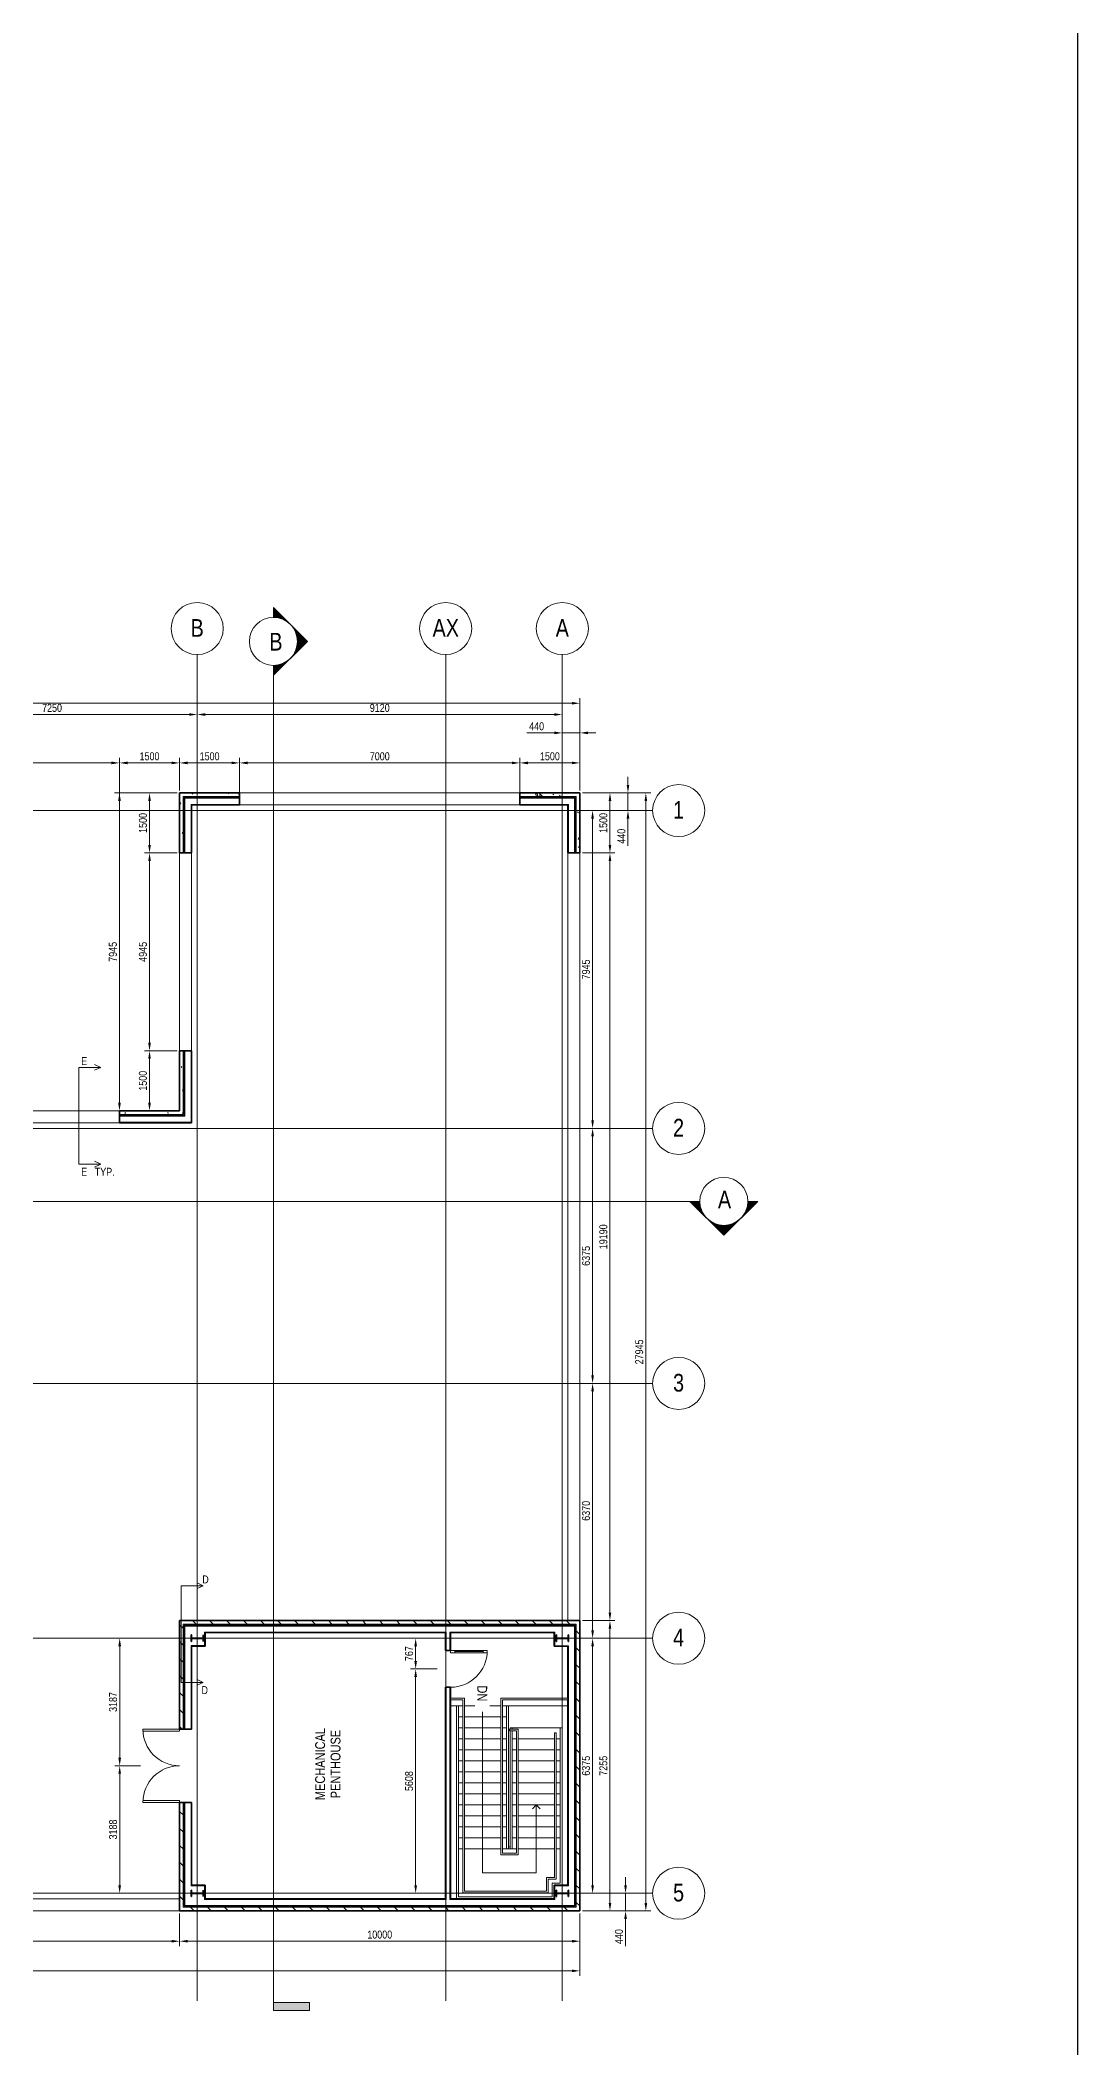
# Model space of a CAD drawing. Header units: millimetres. Extents: x -31954 to 493870, y 99509 to 604061.
# Drawn here: x 277029 to 302946, y 382402 to 432587 of the extents above; entities that cross this region are included whole.
import ezdxf

# ---------------------------------------------------------------- set-up
doc = ezdxf.new("R2010")
doc.units = ezdxf.units.MM
doc.header["$LTSCALE"] = 10
doc.linetypes.add('Center', pattern=[2, 1.25, -0.25, 0.25, -0.25])
for name, color, linetype, lineweight in [('A-ANNOTATIONS', 1, 'Continuous', 9), ('A-DOOR', 1, 'Continuous', 18), ('A-DOOR-GLAZ', 1, 'Continuous', 25), ('A-FLOR-HRAL', 1, 'Continuous', 9), ('A-FLOR-STRS', 2, 'Continuous', 9), ('A-HATCH', 9, 'Continuous', 0), ('A-ROOF', 4, 'Continuous', 9), ('A-WALL', 2, 'Continuous', 18), ('S-COLUMN-STEEL-PLAN', 4, 'Continuous', 50), ('S-GRID', 6, 'Center', 9)]:
    doc.layers.add(name, color=color, linetype=linetype, lineweight=lineweight)
doc.styles.add('Dimension Text', font='arial.ttf', dxfattribs={"width": 0.8})
doc.styles.get("Standard").update_dxf_attribs({"font": 'arial.ttf', "width": 0.8})
pattern_1 = [(320, (271359.46, 395341.2), (-63.756, -728.737), [76.2, -838.2]), (265, (271359.5, 395341.2), (764.228, 140.972), [60.96, -670.56]), (10.451, (271354.15, 395280.5), (700.467, -587.77), [64.76, -712.36]), (316.184, (271562.7, 395341.2), (-168.17, -1084.316), [114.3, -1257.3]), (6.636, (271548.6, 395250.9), (989.71, -949.61), [97.14, -1068.54]), (261.184, (271562.7, 395341.2), (989.7, -949.62), [91.44, -1005.84]), (291, (271511.86, 395239.6), (-409.06, -606.458), [76.2, -838.2]), (236, (271511.9, 395239.6), (736.753, -247.208), [60.96, -670.56]), (341.451, (271477.8, 395189.1), (327.685, -853.668), [64.76, -712.36]), (307.5, (271359.46, 395341.22), (338.22, -12.3547), [33.528, -628.904, 33.528, -647.192, -673.1]), (307.5, (271359.46, 395341.22), (338.22, -12.3547), [-1343.152, 33.528, -639.572]), (277.5, (271359.46, 395341.22), (400.722, -267.279), [33.528, -354.584, 33.528, -613.664, -256.54]), (277.5, (271359.46, 395341.22), (400.722, -267.279), [-1035.304, 33.528, -223.012]), (237.5, (271359.46, 395567.8), (-22.9153, -542.3633), [33.528, -220.472, 33.528, -758.952, -1051.56]), (237.5, (271359.46, 395567.8), (-22.9153, -542.3633), [-1046.48, 33.528, -1018.032]), (227.5, (271359.46, 395669.4), (101.707, -592.517), [33.528, -296.672, 33.528, -492.76, -746.76]), (227.5, (271359.46, 395669.4), (101.707, -592.517), [-856.488, 33.528, -713.232])]
pattern_2 = [(270, (271359.46, 395341.22), (300, -6e-14), []), (360, (271359.46, 395341.22), (7e-14, 300), [])]
pattern_3 = [(270, (271359.46, 395341.22), (203.2, -812.8), [33.528, -576.072, 33.528, -576.072, -3251.2]), (270, (271359.46, 395341.22), (203.2, -812.8), [-1219.2, 33.528, -1185.672, 33.528, -576.072, -1422.4]), (270, (271359.46, 395341.22), (203.2, -812.8), [-3048, 33.528, -372.872, 33.528, -982.472]), (30, (271461.06, 395036.42), (602.3054, 582.3764), [33.528, -576.072, 33.528, -576.072, -3251.2]), (30, (271461.06, 395036.42), (602.3054, 582.3764), [-1219.2, 33.528, -1185.672, 33.528, -576.072, -1422.4]), (30, (271461.06, 395036.42), (602.3054, 582.3764), [-3048, 33.528, -372.872, 33.528, -982.472]), (150, (271867.46, 394934.82), (-805.5054, 230.4236), [33.528, -576.072, 33.528, -576.072, -3251.2]), (150, (271867.46, 394934.82), (-805.5054, 230.4236), [-1219.2, 33.528, -1185.672, 33.528, -576.072, -1422.4]), (150, (271867.46, 394934.82), (-805.5054, 230.4236), [-3048, 33.528, -372.872, 33.528, -982.472])]
pattern_4 = [(315, (271359.46, 395341.22), (212.132, 212.132), [])]
pattern_5 = [(315, (271359.46, 395341.22), (247.4874, 247.4874), []), (315, (271734.46, 395341.22), (247.4874, 247.4874), [])]

# ---------------------------------------------------------------- blocks, each defined once
blk = doc.blocks.new('M_Single-Glass 1 - 0915 x 2134mm-409327-Roof Level')
at = {"layer": 'A-DOOR', "lineweight": 18}
for p, q in [((406.5, -123), (406.5, -225)), ((457.5, -123), (406.5, -123)), ((406.5, -225), (457.5, -225)), ((457.5, -123), (457.5, -225)), ((406.5, -936), (406.5, -1038)), ((406.5, -936), (457.5, -936)), ((457.5, -936), (457.5, -1038)), ((457.5, -1038), (406.5, -1038))]:
    blk.add_line(p, q, dxfattribs=at)
at = {"layer": 'A-DOOR'}
for p, q in [((406.5, -225), (406.5, -936)), ((457.5, -225), (457.5, -936))]:
    blk.add_line(p, q, dxfattribs=at)
blk.add_arc((457.5, -123), 915, 180, 270, dxfattribs=at)
at = {"layer": 'A-DOOR-GLAZ'}
blk.add_line((432, -936), (432, -225), dxfattribs=at)
blk = doc.blocks.new('Railing - Railing-430731-Roof Level')
at = {"layer": 'A-FLOR-HRAL'}
for p, q in [((5066, 18555), (7966, 18555)), ((5066, 18515), (5066, 18555)), ((5066, 18515), (7966, 18515)), ((7966, 18555), (8721, 18555)), ((7966, 18515), (8681, 18515)), ((8681, 18515), (8681, 18315)), ((8681, 18315), (9021, 18315)), ((8721, 18555), (8721, 18355)), ((8721, 18355), (9061, 18355)), ((9021, 18315), (9021, 16265)), ((9061, 18355), (9061, 16225)), ((4196, 16265), (4196, 15920)), ((4391, 16265), (4196, 16265)), ((4236, 16225), (4236, 15920)), ((4391, 16225), (4236, 16225)), ((8241, 16265), (4391, 16265)), ((8241, 16225), (4391, 16225)), ((9021, 16265), (8241, 16265)), ((9061, 16225), (8241, 16225)), ((4236, 15920), (4196, 15920))]:
    blk.add_line(p, q, dxfattribs=at)
blk = doc.blocks.new('Railing - Railing-431656-Roof Level')
at = {"layer": 'A-FLOR-HRAL'}
for p, q in [((4196, 18850), (4236, 18850)), ((4196, 18850), (4196, 17175)), ((4236, 18850), (4236, 17215)), ((4977, 17605), (4977, 17390)), ((7966, 17605), (4977, 17605)), ((5017, 17565), (5017, 17390)), ((7966, 17565), (5017, 17565)), ((8111, 17605), (7966, 17605)), ((8071, 17565), (7966, 17565)), ((8071, 17215), (8071, 17565)), ((8111, 17175), (8111, 17605)), ((4196, 17175), (4391, 17175)), ((4236, 17215), (4391, 17215)), ((4391, 17215), (8071, 17215)), ((4391, 17175), (8111, 17175)), ((5017, 17390), (4977, 17390))]:
    blk.add_line(p, q, dxfattribs=at)
blk = doc.blocks.new('M_Double-Flush - 1830 x 1981mm-453505-Roof Level')
at = {"layer": 'A-DOOR', "lineweight": 18}
for p, q in [((-915, -150), (-915, -1065)), ((-915, -150), (-864, -150)), ((-864, -150), (-864, -1065)), ((864, -150), (864, -1064)), ((915, -150), (864, -150)), ((915, -150), (915, -1065)), ((-915, -1065), (-864, -1065))]:
    blk.add_line(p, q, dxfattribs=at)
at = {"layer": 'A-DOOR'}
for centre, start, end in [((-915, -150), 270, 360), ((915, -150), 180, 270)]:
    blk.add_arc(centre, 915, start, end, dxfattribs=at)
blk = doc.blocks.new('Section - M_Section Tail - Filled-14299-Roof Level')
at = {"layer": 'A-ANNOTATIONS'}
blk.add_hatch(color=256, dxfattribs=at).paths.add_polyline_path([(0, 9), (0, 0), (-2, 0), (-2, 9)], flags=0)
at = {"layer": 'A-ANNOTATIONS', "lineweight": 18}
for p, q in [((0, 9), (-2, 9)), ((-2, 9), (-2, 0)), ((0, 0), (0, 9)), ((-2, 0), (0, 0))]:
    blk.add_line(p, q, dxfattribs=at)
blk = doc.blocks.new('Section - M_Section Head - Filled-1732-Roof Level')
at = {"layer": 'A-ANNOTATIONS'}
h = blk.add_hatch(color=256, dxfattribs=at)
edge = h.paths.add_edge_path(flags=0)
edge.add_line((-6, 8.49), (-6, 6))
edge.add_arc((-6, 0), 6, 90, 135)
edge.add_line((-10.24, 4.24), (-6, 8.49))
h = blk.add_hatch(color=256, dxfattribs=at)
edge = h.paths.add_edge_path(flags=0)
edge.add_line((-6, 8.49), (-1.76, 4.24))
edge.add_arc((-6, 0), 6, 45, 90)
edge.add_line((-6, 6), (-6, 8.49))
h = blk.add_hatch(color=256, dxfattribs=at)
edge = h.paths.add_edge_path(flags=0)
edge.add_line((-14.49, 0), (-10.24, 4.24))
edge.add_arc((-6, 0), 6, 135, 180)
edge.add_line((-12, 0), (-14.49, 0))
h = blk.add_hatch(color=256, dxfattribs=at)
edge = h.paths.add_edge_path(flags=0)
edge.add_line((2.49, 0), (0, 0))
edge.add_arc((-6, 0), 6, 360, 405)
edge.add_line((-1.76, 4.24), (2.49, 0))
at = {"layer": 'A-ANNOTATIONS', "lineweight": 18}
for p, q in [((-6, 8.49), (-14.49, 0)), ((-6, 8.49), (-10.24, 4.24)), ((-6, 8.49), (2.49, 0)), ((-6, 6), (-6, 8.49)), ((-6, 8.49), (-6, 6)), ((-1.76, 4.24), (-6, 8.49)), ((-10.24, 4.24), (-14.49, 0)), ((-14.49, 0), (-12, 0)), ((2.49, 0), (-1.76, 4.24)), ((0, 0), (2.49, 0)), ((-12, 0), (-14.49, 0)), ((0, 0), (2.49, 0))]:
    blk.add_line(p, q, dxfattribs=at)
for start, end in [(360, 180), (90, 135), (45, 90), (135, 180), (180, 360), (360, 45)]:
    blk.add_arc((-6, 0), 6, start, end, dxfattribs=at)
blk = doc.blocks.new('Grid - M_Grid Head - Circle-10837-Second Floor Level')
at = {"layer": 'S-GRID', "linetype": 'Continuous'}
blk.add_circle((0, 0), 6.5, dxfattribs=at)
blk = doc.blocks.new('Grid - M_Grid Head - Circle 2-145576-T_O_ Pier Footing Level')
at = {"layer": 'S-GRID', "linetype": 'Continuous'}
blk.add_circle((0, 0), 6.5, dxfattribs=at)

msp = doc.modelspace()

# ---------------------------------------------------------------- hatches: boundary and pattern name
at = {"layer": 'A-HATCH', "lineweight": 9}
h = msp.add_hatch(dxfattribs=at)
h.set_pattern_fill('FP_2', color=256, angle=-90, style=0, pattern_type=2)
h.set_pattern_definition(pattern_1)
h.paths.add_polyline_path([(280509.9, 413680.4), (282009.9, 413680.4), (282009.9, 413770.4), (280509.9, 413770.4)], flags=0)
h = msp.add_hatch(dxfattribs=at)
h.set_pattern_fill('FP_2', color=256, angle=-90, style=0, pattern_type=2)
h.set_pattern_definition(pattern_1)
h.paths.add_polyline_path([(280509.9, 412270.4), (280599.9, 412270.4), (280599.9, 413680.4), (280509.9, 413680.4), (280509.9, 413470.4)], flags=0)
h = msp.add_hatch(dxfattribs=at)
h.set_pattern_fill('FP_3', color=256, angle=-90, style=0, pattern_type=2)
h.set_pattern_definition(pattern_2)
h.paths.add_polyline_path([(280624.9, 413655.4), (280624.9, 413635.4), (282009.9, 413635.4), (282009.9, 413655.4)], flags=0)
h = msp.add_hatch(dxfattribs=at)
h.set_pattern_fill('FP_3', color=256, angle=-90, style=0, pattern_type=2)
h.set_pattern_definition(pattern_2)
h.paths.add_polyline_path([(280624.9, 412270.4), (280644.9, 412270.4), (280644.9, 413635.4), (280624.9, 413635.4), (280624.9, 413470.4)], flags=0)
h = msp.add_hatch(dxfattribs=at)
h.set_pattern_fill('FP_2', color=256, angle=-90, style=0, pattern_type=2)
h.set_pattern_definition(pattern_1)
h.paths.add_polyline_path([(289009.9, 413680.4), (290509.9, 413680.4), (290509.9, 413770.4), (289009.9, 413770.4)], flags=0)
h = msp.add_hatch(dxfattribs=at)
h.set_pattern_fill('FP_3', color=256, angle=-90, style=0, pattern_type=2)
h.set_pattern_definition(pattern_2)
h.paths.add_polyline_path([(289009.9, 413635.4), (290394.9, 413635.4), (290394.9, 413655.4), (289009.9, 413655.4)], flags=0)
h = msp.add_hatch(dxfattribs=at)
h.set_pattern_fill('FP_3', color=256, angle=-90, style=0, pattern_type=2)
h.set_pattern_definition(pattern_2)
h.paths.add_polyline_path([(290374.9, 412270.4), (290394.9, 412270.4), (290394.9, 413635.4), (290374.9, 413635.4), (290374.9, 413470.4)], flags=0)
h = msp.add_hatch(dxfattribs=at)
h.set_pattern_fill('FP_2', color=256, angle=-90, style=0, pattern_type=2)
h.set_pattern_definition(pattern_1)
h.paths.add_polyline_path([(290419.9, 412270.4), (290509.9, 412270.4), (290509.9, 413680.4), (290419.9, 413680.4), (290419.9, 413470.4)], flags=0)
h = msp.add_hatch(dxfattribs=at)
h.set_pattern_fill('FP_2', color=256, angle=-90, style=0, pattern_type=2)
h.set_pattern_definition(pattern_1)
h.paths.add_polyline_path([(280509.9, 405825.4), (280509.9, 405735.4), (280599.9, 405735.4), (280599.9, 407325.4), (280509.9, 407325.4)], flags=0)
h = msp.add_hatch(dxfattribs=at)
h.set_pattern_fill('FP_3', color=256, angle=-90, style=0, pattern_type=2)
h.set_pattern_definition(pattern_2)
h.paths.add_polyline_path([(280624.9, 405710.4), (280624.9, 405690.4), (280644.9, 405690.4), (280644.9, 407325.4), (280624.9, 407325.4)], flags=0)
h = msp.add_hatch(dxfattribs=at)
h.set_pattern_fill('FP_2', color=256, angle=-90, style=0, pattern_type=2)
h.set_pattern_definition(pattern_1)
h.paths.add_polyline_path([(279009.9, 405735.4), (280509.9, 405735.4), (280509.9, 405825.4), (279009.9, 405825.4)], flags=0)
h = msp.add_hatch(dxfattribs=at)
h.set_pattern_fill('FP_3', color=256, angle=-90, style=0, pattern_type=2)
h.set_pattern_definition(pattern_2)
h.paths.add_polyline_path([(279009.9, 405690.4), (280624.9, 405690.4), (280624.9, 405710.4), (279009.9, 405710.4)], flags=0)
h = msp.add_hatch(dxfattribs=at)
h.set_pattern_fill('FP_1', color=256, angle=-90, style=0, pattern_type=2)
h.set_pattern_definition(pattern_3)
h.paths.add_polyline_path([(279009.9, 405525.4), (280796.9, 405525.4), (280796.9, 405538.4), (279009.9, 405538.4)], flags=0)
h = msp.add_hatch(dxfattribs=at)
h.set_pattern_fill('FP_8', color=256, angle=-90, style=0, pattern_type=2)
h.set_pattern_definition(pattern_4)
h.paths.add_polyline_path([(280509.9, 385915.4), (280599.9, 385915.4), (280599.9, 388537.9), (280509.9, 388537.9), (280509.9, 386125.4)], flags=0)
h.paths.add_polyline_path([(280509.9, 390367.9), (280599.9, 390367.9), (280599.9, 393080.4), (280509.9, 393080.4), (280509.9, 391394.1)], flags=0)
h = msp.add_hatch(dxfattribs=at)
h.set_pattern_fill('FP_8', color=256, angle=-90, style=0, pattern_type=2)
h.set_pattern_definition(pattern_4)
h.paths.add_polyline_path([(280599.9, 392990.4), (290419.9, 392990.4), (290419.9, 393080.4), (280599.9, 393080.4)], flags=0)
h = msp.add_hatch(dxfattribs=at)
h.set_pattern_fill('FP_8', color=256, angle=-90, style=0, pattern_type=2)
h.set_pattern_definition(pattern_4)
h.paths.add_polyline_path([(290419.9, 385915.4), (290419.9, 385825.4), (290509.9, 385825.4), (290509.9, 393080.4), (290419.9, 393080.4), (290419.9, 386248.9)], flags=0)
h = msp.add_hatch(dxfattribs=at)
h.set_pattern_fill('FP_1', color=256, angle=-90, style=0, pattern_type=2)
h.set_pattern_definition(pattern_3)
h.paths.add_polyline_path([(280796.9, 386452.4), (280809.9, 386452.4), (280809.9, 388537.9), (280796.9, 388537.9), (280796.9, 386820.6)], flags=0)
h.paths.add_polyline_path([(280796.9, 390367.9), (280809.9, 390367.9), (280809.9, 392456.4), (280796.9, 392456.4), (280796.9, 391394.1)], flags=0)
h = msp.add_hatch(dxfattribs=at)
h.set_pattern_fill('FP_1', color=256, angle=-90, style=0, pattern_type=2)
h.set_pattern_definition(pattern_3)
h.paths.add_polyline_path([(281133.9, 392793.4), (281133.9, 392780.4), (287171.9, 392780.4), (287171.9, 392793.4), (284077, 392793.4)], flags=0)
h.paths.add_polyline_path([(287263.9, 392793.4), (287263.9, 392780.4), (289882.9, 392780.4), (289882.9, 392793.4), (288603.8, 392793.4)], flags=0)
h = msp.add_hatch(dxfattribs=at)
h.set_pattern_fill('FP_1', color=256, angle=-90, style=0, pattern_type=2)
h.set_pattern_definition(pattern_3)
h.paths.add_polyline_path([(287155.9, 386125.4), (287171.9, 386125.4), (287171.9, 391415.9), (287155.9, 391415.9), (287155.9, 386820.6)], flags=0)
h.paths.add_polyline_path([(287155.9, 392330.9), (287171.9, 392330.9), (287171.9, 392780.4), (287155.9, 392780.4)], flags=0)
h = msp.add_hatch(dxfattribs=at)
h.set_pattern_fill('FP_1', color=256, angle=-90, style=0, pattern_type=2)
h.set_pattern_definition(pattern_3)
h.paths.add_polyline_path([(287263.9, 386125.4), (287279.9, 386125.4), (287279.9, 391415.9), (287263.9, 391415.9), (287263.9, 386820.6)], flags=0)
h.paths.add_polyline_path([(287263.9, 392780.4), (287263.9, 392330.9), (287279.9, 392330.9), (287279.9, 392780.4)], flags=0)
h = msp.add_hatch(dxfattribs=at)
h.set_pattern_fill('FP_1', color=256, angle=-90, style=0, pattern_type=2)
h.set_pattern_definition(pattern_3)
h.paths.add_polyline_path([(290209.9, 386465.4), (290209.9, 386452.4), (290222.9, 386452.4), (290222.9, 392453.4), (290209.9, 392453.4), (290209.9, 386820.6)], flags=0)
h = msp.add_hatch(dxfattribs=at)
h.set_pattern_fill('FP_1', color=256, angle=-90, style=0, pattern_type=2)
h.set_pattern_definition(pattern_3)
h.paths.add_polyline_path([(289869.9, 386125.4), (289882.9, 386125.4), (289882.9, 386452.4), (290209.9, 386452.4), (290209.9, 386465.4), (289869.9, 386465.4), (289869.9, 386248.9)], flags=0)
h = msp.add_hatch(dxfattribs=at)
h.set_pattern_fill('FP_1', color=256, angle=-90, style=0, pattern_type=2)
h.set_pattern_definition(pattern_3)
h.paths.add_polyline_path([(281136.9, 386112.4), (287171.9, 386112.4), (287171.9, 386125.4), (281136.9, 386125.4)], flags=0)
h.paths.add_polyline_path([(287263.9, 386112.4), (289882.9, 386112.4), (289882.9, 386125.4), (287263.9, 386125.4)], flags=0)
h = msp.add_hatch(dxfattribs=at)
h.set_pattern_fill('FP_8', color=256, angle=-90, style=0, pattern_type=2)
h.set_pattern_definition(pattern_4)
h.paths.add_polyline_path([(280509.9, 385915.4), (280509.9, 385825.4), (290419.9, 385825.4), (290419.9, 385915.4), (280599.9, 385915.4)], flags=0)
at = {"layer": 'S-COLUMN-STEEL-PLAN'}
h = msp.add_hatch(dxfattribs=at)
h.set_pattern_fill('FP_4', color=256, angle=-90, style=0, pattern_type=2)
h.set_pattern_definition(pattern_5)
h.paths.add_polyline_path([(280796.9, 392558.4), (280804.3, 392558.4), (280804.3, 392621.3), (280809.2, 392633.1), (280820.9, 392637.9), (281078.9, 392637.9), (281090.6, 392633.1), (281095.5, 392621.3), (281095.5, 392558.4), (281102.9, 392558.4), (281102.9, 392722.4), (281095.5, 392722.4), (281095.5, 392659.5), (281090.6, 392647.8), (281078.9, 392642.9), (280820.9, 392642.9), (280809.2, 392647.8), (280804.3, 392659.5), (280804.3, 392722.4), (280796.9, 392722.4)], flags=0)
h = msp.add_hatch(dxfattribs=at)
h.set_pattern_fill('FP_5', color=256, angle=-90, style=0, pattern_type=2)
h.set_pattern_definition(pattern_5)
h.paths.add_polyline_path([(289916.9, 392558.4), (289924.3, 392558.4), (289924.3, 392621.3), (289929.2, 392633.1), (289940.9, 392637.9), (290198.9, 392637.9), (290210.6, 392633.1), (290215.5, 392621.3), (290215.5, 392558.4), (290222.9, 392558.4), (290222.9, 392722.4), (290215.5, 392722.4), (290215.5, 392659.5), (290210.6, 392647.8), (290198.9, 392642.9), (289940.9, 392642.9), (289929.2, 392647.8), (289924.3, 392659.5), (289924.3, 392722.4), (289916.9, 392722.4)], flags=0)
h = msp.add_hatch(dxfattribs=at)
h.set_pattern_fill('FP_7', color=256, angle=-90, style=0, pattern_type=2)
h.set_pattern_definition([(315, (271359.46, 395341.22), (247.487, 247.487), []), (315, (271734.46, 395341.22), (247.487, 247.487), [])])
h.paths.add_polyline_path([(280796.9, 386347.4), (280796.9, 386183.4), (280804.3, 386183.4), (280805.4, 386248.9), (280809.2, 386258.1), (280820.9, 386262.9), (281078.9, 386262.9), (281090.6, 386258.1), (281095.5, 386246.3), (281095.5, 386183.4), (281102.9, 386183.4), (281102.9, 386347.4), (281095.5, 386347.4), (281095.5, 386284.5), (281090.6, 386272.8), (281078.9, 386267.9), (280820.9, 386267.9), (280809.2, 386272.8), (280804.3, 386284.5), (280804.3, 386347.4)], flags=0)
h = msp.add_hatch(dxfattribs=at)
h.set_pattern_fill('FP_6', color=256, angle=-90, style=0, pattern_type=2)
h.set_pattern_definition([(315, (271359.46, 395341.22), (247.4874, 247.4874), []), (315, (271734.46, 395341.22), (247.4874, 247.4874), [])])
h.paths.add_polyline_path([(289916.9, 386347.4), (289916.9, 386183.4), (289924.3, 386183.4), (289925.4, 386248.9), (289929.2, 386258.1), (289940.9, 386262.9), (290198.9, 386262.9), (290210.6, 386258.1), (290215.5, 386246.3), (290215.5, 386183.4), (290222.9, 386183.4), (290222.9, 386347.4), (290215.5, 386347.4), (290215.5, 386284.5), (290210.6, 386272.8), (290198.9, 386267.9), (289940.9, 386267.9), (289929.2, 386272.8), (289924.3, 386284.5), (289924.3, 386347.4)], flags=0)

# ---------------------------------------------------------------- linework, layer by layer
at = {"layer": 'A-ANNOTATIONS'}
for p, q in [((282854.3, 416958.9), (282854.3, 383531.9)), ((290509.9, 413832.9), (290509.9, 416137)), ((251709.9, 416012), (290309.9, 416012)), ((273899.9, 415730.1), (280749.9, 415730.1)), ((280949.9, 415879.7), (280949.9, 415605.1)), ((280949.9, 415879.7), (280949.9, 415605.1)), ((281149.9, 415730.1), (289869.9, 415730.1)), ((290069.9, 415879.7), (290069.9, 415605.1)), ((289869.9, 415270.8), (289185.5, 415270.8)), ((290069.9, 415121.2), (290069.9, 415395.8)), ((290509.9, 415270.8), (290069.9, 415270.8)), ((290509.9, 413832.9), (290509.9, 415395.8)), ((290709.9, 415270.8), (290909.9, 415270.8)), ((279009.9, 405887.9), (279009.9, 414645.7)), ((279009.9, 405887.9), (279009.9, 414645.7)), ((280509.9, 413832.9), (280509.9, 414645.7)), ((280509.9, 413832.9), (280509.9, 414645.7)), ((282009.9, 413742.9), (282009.9, 414645.7)), ((282009.9, 413742.9), (282009.9, 414645.7)), ((289009.9, 413742.9), (289009.9, 414645.7)), ((289009.9, 413697.9), (289009.9, 414645.7)), ((290509.9, 413832.9), (290509.9, 414645.7)), ((274649.9, 414520.7), (278809.9, 414520.7)), ((279209.9, 414520.7), (280309.9, 414520.7)), ((280709.9, 414520.7), (281809.9, 414520.7)), ((282209.9, 414520.7), (288809.9, 414520.7)), ((289209.9, 414520.7), (290309.9, 414520.7)), ((291710, 413970.4), (291710, 414170.4)), ((280447.4, 413770.4), (278884.4, 413770.4)), ((279009.4, 413570.4), (279009.4, 406025.4)), ((280447.4, 413770.4), (279635.2, 413770.4)), ((279760.2, 413570.4), (279760.2, 412470.4)), ((290572.4, 413770.4), (292280.8, 413770.4)), ((290572.4, 413770.4), (291385, 413770.4)), ((290572.4, 413770.4), (291835, 413770.4)), ((291260, 413570.4), (291260, 412470.4)), ((291710, 413770.4), (291710, 413330.4)), ((292155.8, 413570.4), (292155.8, 386025.4)), ((290976, 413330.4), (290701.4, 413330.4)), ((290826.4, 413130.4), (290826.4, 405585.4)), ((292159.6, 413330.4), (291585, 413330.4)), ((291710, 413130.4), (291710, 412446)), ((280447.4, 412270.4), (279635.2, 412270.4)), ((280447.4, 412270.4), (279635.2, 412270.4)), ((279760.2, 412070.4), (279760.2, 407525.4)), ((290572.4, 412270.4), (291385, 412270.4)), ((290572.4, 412270.4), (291385, 412270.4)), ((291260, 412070.4), (291260, 393280.4)), ((280447.4, 407325.4), (279635.2, 407325.4)), ((280447.4, 407325.4), (279635.2, 407325.4)), ((279760.2, 407125.4), (279760.2, 406025.4)), ((278947.4, 405825.4), (278884.4, 405825.4)), ((279909.8, 405825.4), (279635.2, 405825.4)), ((290976, 405385.4), (290701.4, 405385.4)), ((290976, 405385.4), (290701.4, 405385.4)), ((290826.4, 405185.4), (290826.4, 399210.4)), ((293503.7, 403561.4), (249169.7, 403561.4)), ((290976, 399010.4), (290701.4, 399010.4)), ((290976, 399010.4), (290701.4, 399010.4)), ((290826.4, 398810.4), (290826.4, 392840.4)), ((290572.4, 393080.4), (291385, 393080.4)), ((290572.4, 393080.4), (291385, 393080.4)), ((279164, 392640.4), (278889.4, 392640.4)), ((286556.5, 392640.4), (286281.9, 392640.4)), ((290976, 392640.4), (290701.4, 392640.4)), ((290976, 392640.4), (290701.4, 392640.4)), ((291260, 392880.4), (291260, 386025.4)), ((279014.4, 392440.4), (279014.4, 389652.9)), ((286406.9, 392440.4), (286406.9, 392073.4)), ((290826.4, 392440.4), (290826.4, 386465.4)), ((286946.4, 391873.4), (286281.9, 391873.4)), ((286946.4, 391873.4), (286281.9, 391873.4)), ((286406.9, 391673.4), (286406.9, 386465.4)), ((288079.9, 386775.4), (288079.9, 390950.4)), ((279532.4, 389452.9), (278889.4, 389452.9)), ((279532.4, 389452.9), (278889.4, 389452.9)), ((279014.4, 389252.9), (279014.4, 386465.4)), ((289322.7, 388378.2), (289419.9, 388475.4)), ((289517.1, 388378.2), (289419.9, 388475.4)), ((289419.9, 386775.4), (289419.9, 388475.4)), ((289419.9, 386775.4), (288079.9, 386775.4)), ((291649.7, 386465.4), (291649.7, 386665.4)), ((279164, 386265.4), (278889.4, 386265.4)), ((286556.5, 386265.4), (286281.9, 386265.4)), ((290976, 386265.4), (290701.4, 386265.4)), ((292159.6, 386265.4), (291524.7, 386265.4)), ((291649.7, 386265.4), (291649.7, 385825.4)), ((280509.9, 385762.9), (280509.9, 384942.2)), ((280509.9, 385762.9), (280509.9, 384942.2)), ((290509.9, 385762.9), (290509.9, 384201.4)), ((290509.9, 385762.9), (290509.9, 384942.2)), ((290572.4, 385825.4), (292280.8, 385825.4)), ((290572.4, 385825.4), (291774.7, 385825.4)), ((290572.4, 385825.4), (291385, 385825.4)), ((291649.7, 385625.4), (291649.7, 384941)), ((280309.9, 385067.2), (253209.9, 385067.2)), ((280709.9, 385067.2), (290309.9, 385067.2)), ((290309.9, 384326.4), (251709.9, 384326.4))]:
    msp.add_line(p, q, dxfattribs=at)
for points in [[(278540.7, 406909.3), (277991.1, 406909.3), (277991.1, 404491.6), (278540.7, 404491.6)], [(278540.7, 406909.3), (278387.7, 406981.5)], [(278540.7, 406909.3), (278387.7, 406837.1)], [(278540.7, 404491.6), (278387.7, 404563.8)], [(278540.7, 404491.6), (278387.7, 404419.4)], [(281100.7, 393954.3), (280551.2, 393954.3), (280551.2, 391536.6), (281100.7, 391536.6)], [(281100.7, 393954.3), (280947.7, 394026.5)], [(281100.7, 393954.3), (280947.7, 393882.1)], [(281100.7, 391536.6), (280947.7, 391608.8)], [(281100.7, 391536.6), (280947.7, 391464.4)]]:
    msp.add_lwpolyline(points, dxfattribs=at)
for points in [[(290309.9, 416045.4), (290309.9, 415978.7), (290509.9, 416012)], [(280749.9, 415763.4), (280749.9, 415696.7), (280949.9, 415730.1)], [(281149.9, 415763.4), (281149.9, 415696.7), (280949.9, 415730.1)], [(289869.9, 415763.4), (289869.9, 415696.7), (290069.9, 415730.1)], [(289869.9, 415304.2), (289869.9, 415237.5), (290069.9, 415270.8)], [(290709.9, 415304.2), (290709.9, 415237.5), (290509.9, 415270.8)], [(278809.9, 414554), (278809.9, 414487.4), (279009.9, 414520.7)], [(279209.9, 414554), (279209.9, 414487.4), (279009.9, 414520.7)], [(280309.9, 414554), (280309.9, 414487.4), (280509.9, 414520.7)], [(280709.9, 414554), (280709.9, 414487.4), (280509.9, 414520.7)], [(281809.9, 414554), (281809.9, 414487.4), (282009.9, 414520.7)], [(282209.9, 414554), (282209.9, 414487.4), (282009.9, 414520.7)], [(288809.9, 414554), (288809.9, 414487.4), (289009.9, 414520.7)], [(289209.9, 414554), (289209.9, 414487.4), (289009.9, 414520.7)], [(290309.9, 414554), (290309.9, 414487.4), (290509.9, 414520.7)], [(278976.1, 413570.4), (279042.8, 413570.4), (279009.4, 413770.4)], [(279726.8, 413570.4), (279793.5, 413570.4), (279760.2, 413770.4)], [(291226.6, 413570.4), (291293.3, 413570.4), (291260, 413770.4)], [(291676.6, 413970.4), (291743.3, 413970.4), (291710, 413770.4)], [(292122.5, 413570.4), (292189.2, 413570.4), (292155.8, 413770.4)], [(290793, 413130.4), (290859.7, 413130.4), (290826.4, 413330.4)], [(291676.6, 413130.4), (291743.3, 413130.4), (291710, 413330.4)], [(279726.8, 412470.4), (279793.5, 412470.4), (279760.2, 412270.4)], [(279726.8, 412070.4), (279793.5, 412070.4), (279760.2, 412270.4)], [(291226.6, 412470.4), (291293.3, 412470.4), (291260, 412270.4)], [(291226.6, 412070.4), (291293.3, 412070.4), (291260, 412270.4)], [(279726.8, 407525.4), (279793.5, 407525.4), (279760.2, 407325.4)], [(279726.8, 407125.4), (279793.5, 407125.4), (279760.2, 407325.4)], [(278976.1, 406025.4), (279042.8, 406025.4), (279009.4, 405825.4)], [(279726.8, 406025.4), (279793.5, 406025.4), (279760.2, 405825.4)], [(290793, 405585.4), (290859.7, 405585.4), (290826.4, 405385.4)], [(290793, 405185.4), (290859.7, 405185.4), (290826.4, 405385.4)], [(290793, 399210.4), (290859.7, 399210.4), (290826.4, 399010.4)], [(290793, 398810.4), (290859.7, 398810.4), (290826.4, 399010.4)], [(291226.6, 393280.4), (291293.3, 393280.4), (291260, 393080.4)], [(291226.6, 392880.4), (291293.3, 392880.4), (291260, 393080.4)], [(278981.1, 392440.4), (279047.7, 392440.4), (279014.4, 392640.4)], [(286373.5, 392440.4), (286440.2, 392440.4), (286406.9, 392640.4)], [(290793, 392840.4), (290859.7, 392840.4), (290826.4, 392640.4)], [(290793, 392440.4), (290859.7, 392440.4), (290826.4, 392640.4)], [(286373.5, 392073.4), (286440.2, 392073.4), (286406.9, 391873.4)], [(286373.5, 391673.4), (286440.2, 391673.4), (286406.9, 391873.4)], [(278981.1, 389652.9), (279047.7, 389652.9), (279014.4, 389452.9)], [(278981.1, 389252.9), (279047.7, 389252.9), (279014.4, 389452.9)], [(278981.1, 386465.4), (279047.7, 386465.4), (279014.4, 386265.4)], [(286373.5, 386465.4), (286440.2, 386465.4), (286406.9, 386265.4)], [(290793, 386465.4), (290859.7, 386465.4), (290826.4, 386265.4)], [(291616.4, 386465.4), (291683, 386465.4), (291649.7, 386265.4)], [(291226.6, 386025.4), (291293.3, 386025.4), (291260, 385825.4)], [(292122.5, 386025.4), (292189.2, 386025.4), (292155.8, 385825.4)], [(291616.4, 385625.4), (291683, 385625.4), (291649.7, 385825.4)], [(280309.9, 385100.6), (280309.9, 385033.9), (280509.9, 385067.2)], [(280709.9, 385100.6), (280709.9, 385033.9), (280509.9, 385067.2)], [(290309.9, 385100.6), (290309.9, 385033.9), (290509.9, 385067.2)], [(290309.9, 384359.8), (290309.9, 384293.1), (290509.9, 384326.4)]]:
    msp.add_solid(points, dxfattribs=at)
at = {"layer": 'A-FLOR-STRS'}
for p, q in [((287429.9, 386125.4), (287429.9, 390950.4)), ((287429.9, 390950.4), (287584.9, 390950.4)), ((287479.9, 386175.4), (287479.9, 390950.4)), ((288534.9, 390950.4), (287624.9, 390950.4)), ((288574.9, 390950.4), (288729.9, 390950.4)), ((288679.9, 387375.4), (288679.9, 390950.4)), ((288729.9, 387375.4), (288729.9, 390950.4)), ((287584.9, 390675.4), (287479.9, 390675.4)), ((288534.9, 390675.4), (287624.9, 390675.4)), ((288679.9, 390675.4), (288574.9, 390675.4)), ((287584.9, 390400.4), (287479.9, 390400.4)), ((287584.9, 390125.4), (287479.9, 390125.4)), ((288534.9, 390400.4), (287624.9, 390400.4)), ((288534.9, 390125.4), (287624.9, 390125.4)), ((288679.9, 390400.4), (288574.9, 390400.4)), ((288679.9, 390125.4), (288574.9, 390125.4)), ((288769.9, 390400.4), (290069.9, 390400.4)), ((288769.9, 390400.4), (288769.9, 390364.4)), ((288769.9, 387375.4), (288769.9, 390324.4)), ((288819.9, 390400.4), (288819.9, 390364.4)), ((288819.9, 387375.4), (288819.9, 390324.4)), ((288819.9, 390125.4), (288924.9, 390125.4)), ((288964.9, 390125.4), (289874.9, 390125.4)), ((289914.9, 390125.4), (290019.9, 390125.4)), ((290019.9, 386515.4), (290019.9, 390400.4)), ((290069.9, 386465.4), (290069.9, 390400.4)), ((287584.9, 389850.4), (287479.9, 389850.4)), ((287584.9, 389575.4), (287479.9, 389575.4)), ((288534.9, 389850.4), (287624.9, 389850.4)), ((288534.9, 389575.4), (287624.9, 389575.4)), ((288679.9, 389850.4), (288574.9, 389850.4)), ((288679.9, 389575.4), (288574.9, 389575.4)), ((288819.9, 389850.4), (288924.9, 389850.4)), ((288819.9, 389575.4), (288924.9, 389575.4)), ((288964.9, 389850.4), (289874.9, 389850.4)), ((288964.9, 389575.4), (289874.9, 389575.4)), ((289914.9, 389850.4), (290019.9, 389850.4)), ((289914.9, 389575.4), (290019.9, 389575.4)), ((287584.9, 389300.4), (287479.9, 389300.4)), ((287584.9, 389025.4), (287479.9, 389025.4)), ((288534.9, 389300.4), (287624.9, 389300.4)), ((288534.9, 389025.4), (287624.9, 389025.4)), ((288679.9, 389300.4), (288574.9, 389300.4)), ((288679.9, 389025.4), (288574.9, 389025.4)), ((288819.9, 389300.4), (288924.9, 389300.4)), ((288819.9, 389025.4), (288924.9, 389025.4)), ((288964.9, 389300.4), (289874.9, 389300.4)), ((288964.9, 389025.4), (289874.9, 389025.4)), ((289914.9, 389300.4), (290019.9, 389300.4)), ((289914.9, 389025.4), (290019.9, 389025.4)), ((287584.9, 388750.4), (287479.9, 388750.4)), ((287584.9, 388475.4), (287479.9, 388475.4)), ((288534.9, 388750.4), (287624.9, 388750.4)), ((288534.9, 388475.4), (287624.9, 388475.4)), ((288679.9, 388750.4), (288574.9, 388750.4)), ((288679.9, 388475.4), (288574.9, 388475.4)), ((288819.9, 388750.4), (288924.9, 388750.4)), ((288819.9, 388475.4), (288924.9, 388475.4)), ((288964.9, 388750.4), (289874.9, 388750.4)), ((288964.9, 388475.4), (289874.9, 388475.4)), ((289914.9, 388750.4), (290019.9, 388750.4)), ((289914.9, 388475.4), (290019.9, 388475.4)), ((287584.9, 388200.4), (287479.9, 388200.4)), ((288534.9, 388200.4), (287624.9, 388200.4)), ((288679.9, 388200.4), (288574.9, 388200.4)), ((288819.9, 388200.4), (288924.9, 388200.4)), ((288964.9, 388200.4), (289874.9, 388200.4)), ((289914.9, 388200.4), (290019.9, 388200.4)), ((287584.9, 387925.4), (287479.9, 387925.4)), ((287584.9, 387650.4), (287479.9, 387650.4)), ((288534.9, 387925.4), (287624.9, 387925.4)), ((288534.9, 387650.4), (287624.9, 387650.4)), ((288679.9, 387925.4), (288574.9, 387925.4)), ((288679.9, 387650.4), (288574.9, 387650.4)), ((288819.9, 387925.4), (288924.9, 387925.4)), ((288819.9, 387650.4), (288924.9, 387650.4)), ((288964.9, 387925.4), (289874.9, 387925.4)), ((288964.9, 387650.4), (289874.9, 387650.4)), ((289914.9, 387925.4), (290019.9, 387925.4)), ((289914.9, 387650.4), (290019.9, 387650.4)), ((287584.9, 387375.4), (287479.9, 387375.4)), ((288534.9, 387375.4), (287624.9, 387375.4)), ((288574.9, 387375.4), (288924.9, 387375.4)), ((288769.9, 387425.4), (288729.9, 387425.4)), ((288964.9, 387375.4), (289874.9, 387375.4)), ((289914.9, 387375.4), (290019.9, 387375.4)), ((290019.9, 386515.4), (289819.9, 386515.4)), ((289819.9, 386515.4), (289819.9, 386175.4)), ((289819.9, 386175.4), (287479.9, 386175.4))]:
    msp.add_line(p, q, dxfattribs=at)
at = {"layer": 'A-ROOF'}
for p, q in [((287279.9, 390950.4), (287429.9, 390950.4)), ((288729.9, 390950.4), (290209.9, 390950.4))]:
    msp.add_line(p, q, dxfattribs=at)
at = {"layer": 'A-WALL', "lineweight": 35}
for p, q in [((280509.9, 413770.4), (280509.9, 412270.4)), ((282009.9, 413770.4), (280509.9, 413770.4)), ((282009.9, 413470.4), (282009.9, 413770.4)), ((290509.9, 413770.4), (289009.9, 413770.4)), ((289009.9, 413770.4), (289009.9, 413470.4)), ((290509.9, 412270.4), (290509.9, 413770.4)), ((280809.9, 412270.4), (280809.9, 413470.4)), ((280809.9, 413470.4), (282009.9, 413470.4)), ((289009.9, 413470.4), (290209.9, 413470.4)), ((290209.9, 413470.4), (290209.9, 412270.4)), ((280509.9, 412270.4), (280809.9, 412270.4)), ((290209.9, 412270.4), (290509.9, 412270.4)), ((280809.9, 407325.4), (280509.9, 407325.4)), ((280509.9, 407325.4), (280509.9, 405825.4)), ((280809.9, 405525.4), (280809.9, 407325.4)), ((280509.9, 405825.4), (279009.9, 405825.4)), ((279009.9, 405825.4), (279009.9, 405525.4)), ((279009.9, 405525.4), (280809.9, 405525.4)), ((290509.9, 393080.4), (280509.9, 393080.4)), ((280509.9, 393080.4), (280509.9, 390367.9)), ((290509.9, 385825.4), (290509.9, 393080.4)), ((281149.9, 392440.4), (281149.9, 392780.4)), ((281149.9, 392780.4), (287155.9, 392780.4)), ((287155.9, 392780.4), (287155.9, 392330.9)), ((287279.9, 392330.9), (287279.9, 392780.4)), ((287279.9, 392780.4), (289869.9, 392780.4)), ((289869.9, 392780.4), (289869.9, 392440.4)), ((280809.9, 392440.4), (281149.9, 392440.4)), ((280809.9, 390367.9), (280809.9, 392440.4)), ((287155.9, 392330.9), (287279.9, 392330.9)), ((289869.9, 392440.4), (290209.9, 392440.4)), ((290209.9, 392440.4), (290209.9, 391145.4)), ((287279.9, 391415.9), (287155.9, 391415.9)), ((287155.9, 391415.9), (287155.9, 386125.4)), ((287279.9, 391145.4), (287279.9, 391415.9)), ((287279.9, 386125.4), (287279.9, 391105.4)), ((290209.9, 391105.4), (290209.9, 386465.4)), ((280509.9, 390367.9), (280809.9, 390367.9)), ((280809.9, 388537.9), (280509.9, 388537.9)), ((280509.9, 388537.9), (280509.9, 385825.4)), ((280809.9, 386465.4), (280809.9, 388537.9)), ((281149.9, 386465.4), (280809.9, 386465.4)), ((281149.9, 386125.4), (281149.9, 386465.4)), ((290209.9, 386465.4), (289869.9, 386465.4)), ((289869.9, 386465.4), (289869.9, 386125.4)), ((287155.9, 386125.4), (281149.9, 386125.4)), ((289869.9, 386125.4), (287279.9, 386125.4)), ((280509.9, 385825.4), (290509.9, 385825.4))]:
    msp.add_line(p, q, dxfattribs=at)
at = {"layer": 'A-WALL'}
for p, q in [((280599.9, 413680.4), (280599.9, 412270.4)), ((282009.9, 413680.4), (280599.9, 413680.4)), ((280624.9, 413655.4), (280624.9, 412270.4)), ((282009.9, 413655.4), (280624.9, 413655.4)), ((280644.9, 413635.4), (280644.9, 412270.4)), ((282009.9, 413635.4), (280644.9, 413635.4)), ((282009.9, 413770.4), (289009.9, 413770.4)), ((289009.9, 413680.4), (290419.9, 413680.4)), ((289009.9, 413655.4), (290394.9, 413655.4)), ((289009.9, 413635.4), (290374.9, 413635.4)), ((290374.9, 413635.4), (290374.9, 412270.4)), ((290394.9, 413655.4), (290394.9, 412270.4)), ((290419.9, 413680.4), (290419.9, 412270.4)), ((280796.9, 413483.4), (280796.9, 412270.4)), ((282009.9, 413483.4), (280796.9, 413483.4)), ((289009.9, 413470.4), (282009.9, 413470.4)), ((289009.9, 413483.4), (290222.9, 413483.4)), ((290222.9, 413483.4), (290222.9, 412270.4)), ((280509.9, 407325.4), (280509.9, 412270.4)), ((280809.9, 412270.4), (280809.9, 407325.4)), ((290209.9, 393080.4), (290209.9, 412270.4)), ((290509.9, 412270.4), (290509.9, 393080.4)), ((280599.9, 407325.4), (280599.9, 405735.4)), ((280624.9, 407325.4), (280624.9, 405710.4)), ((280644.9, 407325.4), (280644.9, 405690.4)), ((280796.9, 407325.4), (280796.9, 405538.4)), ((274449.9, 405825.4), (279009.9, 405825.4)), ((279009.9, 405525.4), (274449.9, 405525.4)), ((279009.9, 405735.4), (280599.9, 405735.4)), ((279009.9, 405710.4), (280624.9, 405710.4)), ((279009.9, 405690.4), (280644.9, 405690.4)), ((279009.9, 405538.4), (280796.9, 405538.4)), ((290419.9, 392990.4), (280599.9, 392990.4)), ((280599.9, 392990.4), (280599.9, 390367.9)), ((290394.9, 392965.4), (280624.9, 392965.4)), ((280624.9, 392965.4), (280624.9, 390367.9)), ((290394.9, 385940.4), (290394.9, 392965.4)), ((290419.9, 385915.4), (290419.9, 392990.4)), ((290374.9, 392945.4), (280644.9, 392945.4)), ((280644.9, 392945.4), (280644.9, 390367.9)), ((280796.9, 392456.4), (281133.9, 392456.4)), ((280796.9, 392456.4), (280796.9, 390367.9)), ((280809.9, 392456.4), (280809.9, 392440.4)), ((281133.9, 392456.4), (281133.9, 392793.4)), ((287171.9, 392793.4), (281133.9, 392793.4)), ((281149.9, 392780.4), (281133.9, 392780.4)), ((287171.9, 392780.4), (287155.9, 392780.4)), ((287171.9, 392793.4), (287171.9, 392330.9)), ((287263.9, 392793.4), (287263.9, 392330.9)), ((289882.9, 392793.4), (287263.9, 392793.4)), ((287279.9, 392780.4), (287263.9, 392780.4)), ((289882.9, 392453.4), (289882.9, 392793.4)), ((289882.9, 392453.4), (290222.9, 392453.4)), ((290222.9, 386452.4), (290222.9, 392453.4)), ((290374.9, 385960.4), (290374.9, 392945.4)), ((287171.9, 391415.9), (287171.9, 386112.4)), ((287263.9, 391415.9), (287263.9, 386112.4)), ((280599.9, 388537.9), (280599.9, 385915.4)), ((280624.9, 388537.9), (280624.9, 385940.4)), ((280644.9, 388537.9), (280644.9, 385960.4)), ((280796.9, 388537.9), (280796.9, 386452.4)), ((280796.9, 386452.4), (281136.9, 386452.4)), ((281136.9, 386112.4), (281136.9, 386452.4)), ((289882.9, 386452.4), (290222.9, 386452.4)), ((289882.9, 386112.4), (289882.9, 386452.4)), ((253009.9, 386125.4), (280509.9, 386125.4)), ((280624.9, 385940.4), (290394.9, 385940.4)), ((280644.9, 385960.4), (290374.9, 385960.4)), ((281136.9, 386112.4), (287171.9, 386112.4)), ((287155.9, 386125.4), (287171.9, 386125.4)), ((287263.9, 386125.4), (287279.9, 386125.4)), ((287263.9, 386112.4), (289882.9, 386112.4)), ((280509.9, 385825.4), (253009.9, 385825.4)), ((280599.9, 385915.4), (290419.9, 385915.4))]:
    msp.add_line(p, q, dxfattribs=at)
at = {"layer": 'S-COLUMN-STEEL-PLAN', "lineweight": 35}
for p, q in [((280804.3, 392722.4), (280796.9, 392722.4)), ((280796.9, 392722.4), (280796.9, 392558.4)), ((280796.9, 392558.4), (280804.3, 392558.4)), ((280804.3, 392659.5), (280804.3, 392722.4)), ((280804.3, 392558.4), (280804.3, 392621.3)), ((281078.9, 392642.9), (280820.9, 392642.9)), ((280820.9, 392637.9), (281078.9, 392637.9)), ((281102.9, 392722.4), (281095.5, 392722.4)), ((281095.5, 392722.4), (281095.5, 392659.5)), ((281095.5, 392621.3), (281095.5, 392558.4)), ((281095.5, 392558.4), (281102.9, 392558.4)), ((281102.9, 392558.4), (281102.9, 392722.4)), ((289924.3, 392722.4), (289916.9, 392722.4)), ((289916.9, 392722.4), (289916.9, 392558.4)), ((289916.9, 392558.4), (289924.3, 392558.4)), ((289924.3, 392659.5), (289924.3, 392722.4)), ((289924.3, 392558.4), (289924.3, 392621.3)), ((290198.9, 392642.9), (289940.9, 392642.9)), ((289940.9, 392637.9), (290198.9, 392637.9)), ((290222.9, 392722.4), (290215.5, 392722.4)), ((290215.5, 392722.4), (290215.5, 392659.5)), ((290215.5, 392621.3), (290215.5, 392558.4)), ((290215.5, 392558.4), (290222.9, 392558.4)), ((290222.9, 392558.4), (290222.9, 392722.4)), ((280804.3, 386347.4), (280796.9, 386347.4)), ((280796.9, 386347.4), (280796.9, 386183.4)), ((280796.9, 386183.4), (280804.3, 386183.4)), ((280804.3, 386284.5), (280804.3, 386347.4)), ((280804.3, 386183.4), (280804.3, 386246.3)), ((281078.9, 386267.9), (280820.9, 386267.9)), ((280820.9, 386262.9), (281078.9, 386262.9)), ((281102.9, 386347.4), (281095.5, 386347.4)), ((281095.5, 386347.4), (281095.5, 386284.5)), ((281095.5, 386246.3), (281095.5, 386183.4)), ((281095.5, 386183.4), (281102.9, 386183.4)), ((281102.9, 386183.4), (281102.9, 386347.4)), ((289924.3, 386347.4), (289916.9, 386347.4)), ((289916.9, 386347.4), (289916.9, 386183.4)), ((289916.9, 386183.4), (289924.3, 386183.4)), ((289924.3, 386284.5), (289924.3, 386347.4)), ((289924.3, 386183.4), (289924.3, 386246.3)), ((290198.9, 386267.9), (289940.9, 386267.9)), ((289940.9, 386262.9), (290198.9, 386262.9)), ((290222.9, 386347.4), (290215.5, 386347.4)), ((290215.5, 386347.4), (290215.5, 386284.5)), ((290215.5, 386246.3), (290215.5, 386183.4)), ((290215.5, 386183.4), (290222.9, 386183.4)), ((290222.9, 386183.4), (290222.9, 386347.4))]:
    msp.add_line(p, q, dxfattribs=at)
for centre, start, end in [((280820.9, 392659.5), 180, 270), ((280820.9, 392621.3), 90, 180), ((281078.9, 392659.5), 270, 0), ((281078.9, 392621.3), 0, 90), ((289940.9, 392659.5), 180, 270), ((289940.9, 392621.3), 90, 180), ((290198.9, 392659.5), 270, 0), ((290198.9, 392621.3), 0, 90), ((280820.9, 386284.5), 180, 270), ((280820.9, 386246.3), 90, 180), ((281078.9, 386284.5), 270, 0), ((281078.9, 386246.3), 0, 90), ((289940.9, 386284.5), 180, 270), ((289940.9, 386246.3), 90, 180), ((290198.9, 386284.5), 270, 0), ((290198.9, 386246.3), 0, 90)]:
    msp.add_arc(centre, 16.6, start, end, dxfattribs=at)
at = {"layer": 'S-GRID'}
for p, q in [((280949.9, 383575.4), (280949.9, 417229.7)), ((287156.7, 383575.4), (287156.7, 417229.7)), ((290069.9, 383575.4), (290069.9, 417229.7)), ((249692.4, 413330.4), (292326.3, 413330.4)), ((249692.4, 405385.4), (292326.3, 405385.4)), ((249692.4, 399010.4), (292326.3, 399010.4)), ((249692.4, 392640.4), (292326.3, 392640.4)), ((249692.4, 386265.4), (292326.3, 386265.4))]:
    msp.add_line(p, q, dxfattribs=at)

# ---------------------------------------------------------------- block references
at = {"layer": 'A-ANNOTATIONS', "lineweight": 18, "xscale": 99.99999999999993, "yscale": 99.99999999999993, "zscale": 99.99999999999993}
for p, rotation in [((282854.3, 416958.9), 270), ((293503.7, 403561.4), 179.9999999999996)]:
    msp.add_blockref('Section - M_Section Head - Filled-1732-Roof Level', p, dxfattribs=dict(at, rotation=rotation))
at = {"layer": 'A-ANNOTATIONS', "lineweight": 18, "extrusion": (0, 0, -1), "xscale": 99.99999999999993, "yscale": 99.99999999999993, "zscale": 99.99999999999993, "rotation": 90.00000000000001}
msp.add_blockref('Section - M_Section Tail - Filled-14299-Roof Level', (-282854.3, 383531.9), dxfattribs=at)
at = {"layer": 'A-DOOR'}
for name, p, rotation in [('M_Single-Glass 1 - 0915 x 2134mm-409327-Roof Level', (287156.9, 391873.4), 89.99999999999999), ('M_Double-Flush - 1830 x 1981mm-453505-Roof Level', (280659.9, 389452.9), 270)]:
    msp.add_blockref(name, p, dxfattribs=dict(at, rotation=rotation))
at = {"layer": 'A-FLOR-HRAL', "rotation": 270}
for name in ['Railing - Railing-430731-Roof Level', 'Railing - Railing-431656-Roof Level']:
    msp.add_blockref(name, (271359.5, 395341.2), dxfattribs=at)
at = {"layer": 'S-GRID', "linetype": 'Continuous', "xscale": 99.99999999999993, "yscale": 99.99999999999993, "zscale": 99.99999999999993}
for p in [(280949.9, 417879.7), (290069.9, 417879.7)]:
    msp.add_blockref('Grid - M_Grid Head - Circle-10837-Second Floor Level', p, dxfattribs=at)
at = {"layer": 'S-GRID', "linetype": 'Continuous', "xscale": 99.99999999999993, "yscale": 99.99999999999993, "zscale": 99.99999999999993, "rotation": 270}
for p in [(292976.3, 413330.4), (292976.3, 405385.4), (292976.3, 399010.4), (292976.3, 392640.4), (292976.3, 386265.4)]:
    msp.add_blockref('Grid - M_Grid Head - Circle-10837-Second Floor Level', p, dxfattribs=at)

# ---------------------------------------------------------------- texts
at = {"layer": 'A-ANNOTATIONS', "char_height": 200, "attachment_point": 5, "style": 'Dimension Text'}
for s, insert in [('7250', (277324.9, 415894.7)), ('9120', (285509.9, 415894.7)), ('440', (289427.7, 415435.5)), ('1500', (279759.9, 414685.3)), ('1500', (281259.9, 414685.3)), ('7000', (285509.9, 414685.3)), ('1500', (289759.9, 414685.3)), ('10000', (285509.9, 385231.8))]:
    msp.add_mtext(s, dxfattribs=dict(at, insert=insert))
at = {"layer": 'A-ANNOTATIONS', "char_height": 200, "attachment_point": 5, "rotation": 90, "style": 'Dimension Text'}
for s, insert in [('1500', (279595.6, 413020.4)), ('1500', (291095.3, 413020.4)), ('440', (291545.3, 412688.2)), ('7945', (278844.8, 409797.9)), ('4945', (279595.6, 409797.9)), ('7945', (290661.8, 409357.9)), ('1500', (279595.6, 406575.4)), ('19190', (291095.3, 402675.4)), ('6375', (290661.7, 402197.9)), ('27945', (291991.2, 399797.9)), ('6370', (290661.7, 395825.4)), ('767', (286242.2, 392256.9)), ('3187', (278849.7, 391046.7)), ('6375', (290661.7, 389452.9)), ('7255', (291095.3, 389452.9)), ('5608', (286242.2, 389069.4)), ('3188', (278849.7, 387859.2)), ('440', (291485.1, 385183.2))]:
    msp.add_mtext(s, dxfattribs=dict(at, insert=insert))
at = {"layer": 'A-ANNOTATIONS', "char_height": 200, "attachment_point": 1, "line_spacing_factor": 0.938532, "style": 'Dimension Text'}
for s, insert in [('E', (278053.3, 407165.6)), ('E', (278053.3, 404399.2)), ('TYP.', (278392.4, 404399.2)), ('D', (281077.4, 394210.6)), ('D', (281057.1, 391444.2))]:
    msp.add_mtext(s, dxfattribs=dict(at, insert=insert))
at = {"layer": 'A-ANNOTATIONS', "insert": (283897.9, 389495.6), "char_height": 245.88, "width": 2676, "attachment_point": 2, "rotation": 90, "line_spacing_factor": 0.938532}
msp.add_mtext('MECHANICAL\\PPENTHOUSE', dxfattribs=at)

# ---------------------------------------------------------------- next in the draw order: texts
at = {"layer": 'A-ANNOTATIONS', "insert": (288193.4, 391460.5), "char_height": 245.883, "width": 590.769, "attachment_point": 1, "rotation": 270, "line_spacing_factor": 0.938532, "bg_fill": 3, "box_fill_scale": 1.25, "bg_fill_color": 0, "bg_fill_transparency": 0}
msp.add_mtext('\\fArial|b0|i0|c0|p34|;DN', dxfattribs=at)

# ---------------------------------------------------------------- next in the draw order: linework, layer by layer
at = {"layer": 'Defpoints'}
msp.add_lwpolyline([(239324.1, 529809.5), (239324.1, 339591.4), (302945.5, 339591.4), (302945.5, 529809.5)], close=True, dxfattribs=at)

# ---------------------------------------------------------------- next in the draw order: texts
at = {"layer": 'S-GRID', "char_height": 442.59, "attachment_point": 2, "line_spacing_factor": 0.938532, "bg_fill": 3, "box_fill_scale": 1.25, "bg_fill_color": 0, "bg_fill_transparency": 0}
for s, insert, width in [('\\fArial|b0|i0|c0|p34|;B', (280949.8, 418115.5), 491.352), ('\\fArial|b0|i0|c0|p34|;AX', (287159.3, 418117.9), 982.703), ('\\fArial|b0|i0|c0|p34|;A', (290069.8, 418115.5), 491.352), ('{\\fArial|b0|i0|c0|p34;B}', (282916.9, 417771.6), 410.36), ('\\fArial|b0|i0|c0|p34|;1', (292973.7, 413568.9), 410.36), ('\\fArial|b0|i0|c0|p34|;2', (292973.7, 405623.9), 410.36), ('{\\fArial|b0|i0|c0|p34;A}', (294121.8, 403828.9), 410.36), ('\\fArial|b0|i0|c0|p34|;3', (292973.7, 399248.9), 410.36), ('\\fArial|b0|i0|c0|p34|;4', (292973.7, 392878.9), 410.36), ('\\fArial|b0|i0|c0|p34|;5', (292973.7, 386503.9), 410.36)]:
    msp.add_mtext(s, dxfattribs=dict(at, insert=insert, width=width))

# ---------------------------------------------------------------- next in the draw order: block references
at = {"layer": 'S-GRID', "xscale": 99.99999999999993, "yscale": 99.99999999999993, "zscale": 99.99999999999993, "rotation": 90}
msp.add_blockref('Grid - M_Grid Head - Circle 2-145576-T_O_ Pier Footing Level', (287156.7, 417879.7), dxfattribs=at)

doc.saveas('drawing.dxf')
